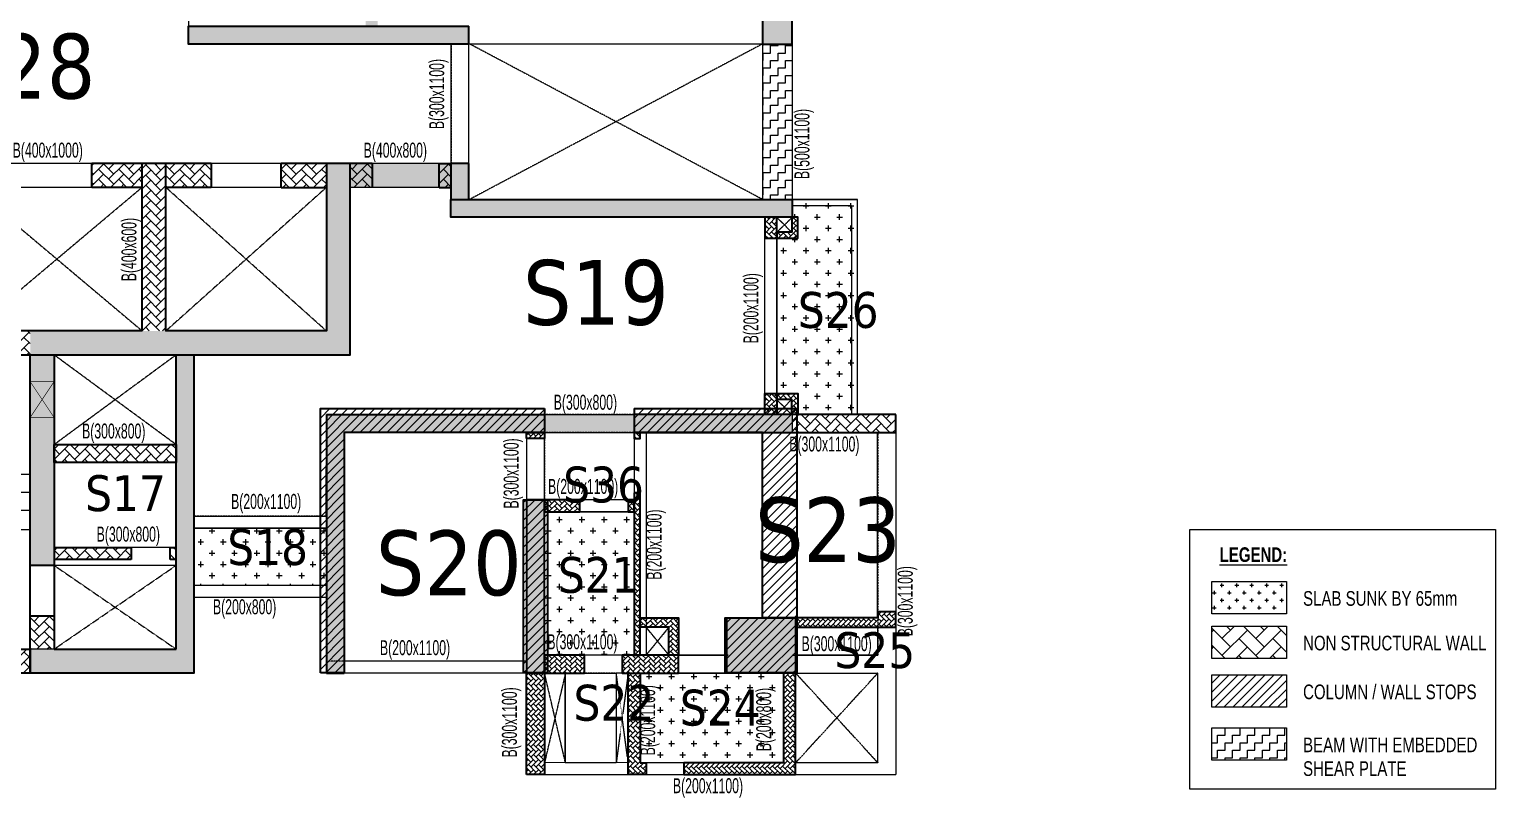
# Model space of a CAD drawing. Header units: millimetres. Extents: x 78 to 67056, y -44 to 25686.
# Drawn here: x 42524 to 67056, y 835 to 13692 of the extents above; entities that cross this region are included whole.
import ezdxf

# ---------------------------------------------------------------- set-up
doc = ezdxf.new("R2010")
doc.units = ezdxf.units.MM
doc.linetypes.add('HIDDEN', pattern=[0.375, 0.25, -0.125])
for name, color, linetype, lineweight in [('A-DETL-MISC', 35, 'Continuous', 15), ('A-HIDD-ABVE', 8, 'HIDDEN', 20), ('G-ANNO-TEXT', 231, 'Continuous', 9), ('S-BEAM', 7, 'Continuous', 18), ('S-BEAM-IDEN', 2, 'Continuous', 9), ('S-COL HATCH', 9, 'Continuous', 0), ('S-COLS', 5, 'Continuous', 35), ('S-WALL', 4, 'Continuous', 18)]:
    doc.layers.add(name, color=color, linetype=linetype, lineweight=lineweight)
for name, color, linetype in [('changes', 7, 'Continuous'), ('S-CUTOUT', 1, 'Continuous'), ('SUNK SLAB', 8, 'Continuous')]:
    doc.layers.add(name, color=color, linetype=linetype)
doc.styles.add('Dim.s & Anno.(Misc.)', font='ARIALN.TTF')
doc.styles.add('Swis721 LtCn BT', font='swisscl.ttf', dxfattribs={"width": 0.9, "height": 233.355162})
doc.styles.add('Swis721 LtCn BT_2', font='swisscl.ttf', dxfattribs={"height": 244.992296})
pattern_1 = [(45, (-31090211.604, 20641732.886), (0, 84.85281374), [180, -60]), (135, (-31090169.18, 20641775.31), (7e-15, 84.85281374), [180, -60])]
pattern_2 = [(45, (-31083161.56, 20641832.9), (0, 84.85281374), [180, -60]), (135, (-31083119.13, 20641875.324), (7e-15, 84.85281374), [180, -60])]
pattern_3 = [(315, (21103954.563, 31375723.854), (84.85281374, -2e-14), [180, -60]), (45, (21103996.99, 31375681.43), (84.85281374, -2e-14), [180, -60])]
pattern_4 = [(45, (-31102401.53, 20629047.31), (0, 84.85281374), [180, -60]), (135, (-31102359.1, 20629089.737), (7e-15, 84.85281374), [180, -60])]
pattern_5 = [(315, (21103954.563, 31375723.836), (84.85281374, -2e-14), [180, -60]), (45, (21103996.99, 31375681.41), (84.85281374, -2e-14), [180, -60])]
pattern_6 = [(315, (-31090211.604, 20694843.886), (84.85281374, -1e-14), [180, -60]), (45, (-31090169.18, 20694801.46), (84.85281374, -2e-14), [180, -60])]
pattern_7 = [(45, (-31802317.5, 20729084.55), (0, 169.7056275), [360, -120]), (135, (-31802232.65, 20729169.4), (1e-14, 169.7056275), [360, -120])]
pattern_8 = [(45, (-31618808, 20746156.34), (0, 169.7056275), [360, -120]), (135, (-31618723.15, 20746241.2), (1e-14, 169.7056275), [360, -120])]
pattern_9 = [(45, (-31682274.25, 21473233.52), (-75.1300955, 75.1300955), [])]
pattern_10 = [(0, (-31352091.21, 21118550.87), (187.5, 187.5), [93.75, -281.25]), (90, (-31352044.34, 21118504), (-187.5, 187.5), [93.75, -281.25])]
pattern_11 = [(0, (-31792424.81, 20732320.44), (125, 125), [125, -125]), (90, (-31792299.81, 20732320.44), (-125, 125), [125, -125])]

# ---------------------------------------------------------------- blocks, each defined once
blk = doc.blocks.new('A$Ca6b6972b')
at = {"layer": 'S-COL HATCH'}
h = blk.add_hatch(dxfattribs=at)
h.set_pattern_fill('AR-HBONE', color=256, scale=15)
h.set_pattern_definition(pattern_1)
edge = h.paths.add_edge_path()
edge.add_line((10779, 22426), (11129, 22426))
edge.add_line((11129, 22426), (11129, 22076))
edge.add_line((11129, 22076), (11029, 22076))
edge.add_line((11029, 22076), (11029, 22326))
edge.add_line((11029, 22326), (10779, 22326))
edge.add_line((10779, 22326), (10779, 22426))
h = blk.add_hatch(dxfattribs=at)
h.set_pattern_fill('AR-HBONE', color=256, scale=15)
h.set_pattern_definition(pattern_1)
edge = h.paths.add_edge_path()
edge.add_line((14179, 22426), (13829, 22426))
edge.add_line((13829, 22426), (13829, 22076))
edge.add_line((13829, 22076), (13929, 22076))
edge.add_line((13929, 22076), (13929, 22326))
edge.add_line((13929, 22326), (14179, 22326))
edge.add_line((14179, 22326), (14179, 22426))
h = blk.add_hatch(dxfattribs=at)
h.set_pattern_fill('AR-HBONE', color=256, scale=15)
h.set_pattern_definition(pattern_2)
edge = h.paths.add_edge_path()
edge.add_line((17829, 22526), (18179, 22526))
edge.add_line((18179, 22526), (18179, 22176))
edge.add_line((18179, 22176), (18079, 22176))
edge.add_line((18079, 22176), (18079, 22426))
edge.add_line((18079, 22426), (17829, 22426))
edge.add_line((17829, 22426), (17829, 22526))
h = blk.add_hatch(dxfattribs=at)
h.set_pattern_fill('AR-HBONE', color=256, scale=15)
h.set_pattern_definition(pattern_2)
edge = h.paths.add_edge_path()
edge.add_line((21229, 22526), (20879, 22526))
edge.add_line((20879, 22526), (20879, 22176))
edge.add_line((20879, 22176), (20979, 22176))
edge.add_line((20979, 22176), (20979, 22426))
edge.add_line((20979, 22426), (21229, 22426))
edge.add_line((21229, 22426), (21229, 22526))
h = blk.add_hatch(dxfattribs=at)
h.set_pattern_fill('AR-HBONE', color=256, scale=15)
h.set_pattern_definition([(45, (-31339290.95, 20824202.644), (0, 84.85281374), [180, -60]), (135, (-31339248.523, 20824245.07), (7e-15, 84.85281374), [180, -60])])
h.paths.add_polyline_path([(17829, 22176), (17829, 21976), (18179, 21976), (18179, 22176)])
h = blk.add_hatch(dxfattribs=at)
h.set_pattern_fill('AR-HBONE', color=256, scale=15)
h.set_pattern_definition([(45, (-31336241, 20824202.644), (0, 84.85281374), [180, -60]), (135, (-31336198.57, 20824245.07), (7e-15, 84.85281374), [180, -60])])
h.paths.add_polyline_path([(20879, 22176), (20879, 21976), (21229, 21976), (21229, 22176)])
h = blk.add_hatch(dxfattribs=at)
h.set_pattern_fill('AR-HBONE', color=256, scale=15)
h.set_pattern_definition([(45, (-31346340.994, 20824102.645), (0, 84.85281374), [180, -60]), (135, (-31346298.57, 20824145.07), (7e-15, 84.85281374), [180, -60])])
h.paths.add_polyline_path([(10779, 22076), (10779, 21876), (11129, 21876), (11129, 22076)])
h = blk.add_hatch(dxfattribs=at)
h.set_pattern_fill('AR-HBONE', color=256, scale=15)
h.set_pattern_definition([(45, (-31343291.04, 20824102.645), (0, 84.85281374), [180, -60]), (135, (-31343248.616, 20824145.07), (7e-15, 84.85281374), [180, -60])])
h.paths.add_polyline_path([(13829, 22076), (13829, 21876), (14179, 21876), (14179, 22076)])
h = blk.add_hatch(dxfattribs=at)
h.set_pattern_fill('AR-HBONE', color=256, scale=15)
h.set_pattern_definition(pattern_4)
edge = h.paths.add_edge_path()
edge.add_line((1989, 8976), (1639, 8976))
edge.add_line((1639, 8976), (1639, 9326))
edge.add_line((1639, 9326), (1739, 9326))
edge.add_line((1739, 9326), (1739, 9076))
edge.add_line((1739, 9076), (1989, 9076))
edge.add_line((1989, 9076), (1989, 8976))
h = blk.add_hatch(dxfattribs=at)
h.set_pattern_fill('AR-HBONE', color=256, scale=15, angle=-90)
h.set_pattern_definition(pattern_3)
h.paths.add_polyline_path([(1989, 8976), (2189, 8976), (2189, 9326), (1989, 9326)])
h = blk.add_hatch(dxfattribs=at)
h.set_pattern_fill('AR-HBONE', color=256, scale=15, angle=-90)
h.set_pattern_definition(pattern_5)
h.paths.add_polyline_path([(1989, 8976), (2189, 8976), (2189, 9326), (1989, 9326)])
h = blk.add_hatch(dxfattribs=at)
h.set_pattern_fill('AR-HBONE', color=256, scale=15)
h.set_pattern_definition(pattern_4)
edge = h.paths.add_edge_path()
edge.add_line((1989, 6376), (1639, 6376))
edge.add_line((1639, 6376), (1639, 6026))
edge.add_line((1639, 6026), (1739, 6026))
edge.add_line((1739, 6026), (1739, 6276))
edge.add_line((1739, 6276), (1989, 6276))
edge.add_line((1989, 6276), (1989, 6376))
h = blk.add_hatch(dxfattribs=at)
h.set_pattern_fill('AR-HBONE', color=256, scale=15, angle=-90)
h.set_pattern_definition(pattern_3)
h.paths.add_polyline_path([(1989, 6376), (2189, 6376), (2189, 6026), (1989, 6026)])
h = blk.add_hatch(dxfattribs=at)
h.set_pattern_fill('AR-HBONE', color=256, scale=15, angle=-90)
h.set_pattern_definition(pattern_5)
h.paths.add_polyline_path([(1989, 6026), (2189, 6026), (2189, 6376), (1989, 6376)])
h = blk.add_hatch(dxfattribs=at)
h.set_pattern_fill('AR-HBONE', color=256, scale=15, angle=-90)
h.set_pattern_definition([(315, (21106240.17, 31372203.845), (84.85281374, -2e-14), [180, -60]), (45, (21106282.595, 31372161.42), (84.85281374, -2e-14), [180, -60])])
h.paths.add_polyline_path([(4275, 5726), (4275, 5626), (4375, 5626), (4375, 5726)])
h = blk.add_hatch(dxfattribs=at)
h.set_pattern_fill('AR-HBONE', color=256, scale=15, angle=-90)
h.set_pattern_definition([(315, (21107940.21, 31376673.825), (84.85281374, -2e-14), [180, -60]), (45, (21107982.637, 31376631.4), (84.85281374, -2e-14), [180, -60])])
h.paths.add_polyline_path([(6175, 5726), (5875, 5726), (5875, 5626), (6175, 5626)])
h = blk.add_hatch(dxfattribs=at)
h.set_pattern_fill('AR-HBONE', color=256, scale=15, angle=-90)
h.set_pattern_definition([(315, (21106240.17, 31371193.857), (84.85281374, -2e-14), [180, -60]), (45, (21106282.595, 31371151.43), (84.85281374, -2e-14), [180, -60])])
h.paths.add_polyline_path([(4275, 4716), (4275, 2000), (4375, 2000), (4375, 4716)])
h = blk.add_hatch(dxfattribs=at)
h.set_pattern_fill('AR-HBONE', color=256, scale=15)
h.set_pattern_definition([(45, (-31362017.66, 21106363.37), (0, 84.85281374), [180, -60]), (135, (-31361975.23, 21106405.8), (7e-15, 84.85281374), [180, -60])])
h.paths.add_polyline_path([(4375, 4398), (4475, 4398), (4475, 4598), (4375, 4598)])
h = blk.add_hatch(dxfattribs=at)
h.set_pattern_fill('AR-HBONE', color=256, scale=15)
h.set_pattern_definition([(45, (-31361107.653, 21106363.37), (0, 84.85281374), [180, -60]), (135, (-31361065.227, 21106405.8), (7e-15, 84.85281374), [180, -60])])
h.paths.add_polyline_path([(5875, 4398), (5875, 4598), (5285, 4598), (5285, 4398)])
h = blk.add_hatch(dxfattribs=at)
h.set_pattern_fill('AR-HBONE', color=256, scale=15, angle=-90)
h.set_pattern_definition(pattern_6)
h.paths.add_polyline_path([(0, 2726), (200, 2726), (300, 2726), (300, 2626), (1675, 2626), (1675, 2466), (0, 2466)])
h = blk.add_hatch(dxfattribs=at)
h.set_pattern_fill('AR-HBONE', color=256, scale=15)
h.set_pattern_definition([(45, (-31100345.92, 20625022.12), (0, 84.85281374), [180, -60]), (135, (-31100303.495, 20625064.55), (7e-15, 84.85281374), [180, -60])])
h.paths.add_polyline_path([(4275, 2625), (3635, 2625), (3635, 2000), (3795, 2000), (3795, 2466), (4275, 2466)])
h = blk.add_hatch(dxfattribs=at)
h.set_pattern_fill('AR-HBONE', color=256, scale=15)
h.set_pattern_definition([(45, (-31362507.66, 21103765.56), (0, 84.85281374), [180, -60]), (135, (-31362465.23, 21103807.99), (7e-15, 84.85281374), [180, -60])])
h.paths.add_polyline_path([(4575, 1700), (4575, 2000), (3635, 2000), (3635, 1700)])
h = blk.add_hatch(dxfattribs=at)
h.set_pattern_fill('AR-HBONE', color=256, scale=15)
h.set_pattern_definition([(45, (-31361107.653, 21103765.56), (0, 84.85281374), [180, -60]), (135, (-31361065.227, 21103807.99), (7e-15, 84.85281374), [180, -60])])
h.paths.add_polyline_path([(5875, 1700), (5875, 2000), (5205, 2000), (5205, 1700)])
h = blk.add_hatch(dxfattribs=at)
h.set_pattern_fill('AR-HBONE', color=256, scale=15, angle=-90)
h.set_pattern_definition(pattern_6)
edge = h.paths.add_edge_path()
edge.add_line((1875, 1700), (1875, 200))
edge.add_line((1875, 200), (3545, 200))
edge.add_line((3545, 200), (3545, 0))
edge.add_line((3545, 0), (1675, 0))
edge.add_line((1675, 0), (1675, 1700))
edge.add_line((1675, 1700), (1875, 1700))
h = blk.add_hatch(dxfattribs=at)
h.set_pattern_fill('AR-HBONE', color=256, scale=15, angle=-90)
h.set_pattern_definition(pattern_6)
h.paths.add_polyline_path([(4275, 200), (4175, 200), (4175, 0), (4475, 0), (4475, 1700), (4275, 1700)])
h = blk.add_hatch(dxfattribs=at)
h.set_pattern_fill('AR-HBONE', color=256, scale=15, angle=-90)
h.set_pattern_definition([(315, (21107940.21, 31371048.637), (84.85281374, -2e-14), [180, -60]), (45, (21107982.637, 31371006.21), (84.85281374, -2e-14), [180, -60])])
h.paths.add_polyline_path([(5875, 0), (6175, 0), (6175, 1700), (5875, 1700)])
at = {"layer": 'S-COLS'}
for points in [[(10779, 22426), (11129, 22426), (11129, 22076), (11029, 22076), (11029, 22326), (10779, 22326), (10779, 22426)], [(14179, 22426), (13829, 22426), (13829, 22076), (13929, 22076), (13929, 22326), (14179, 22326), (14179, 22426)], [(17829, 22526), (18179, 22526), (18179, 22176), (18079, 22176), (18079, 22426), (17829, 22426), (17829, 22526)], [(21229, 22526), (20879, 22526), (20879, 22176), (20979, 22176), (20979, 22426), (21229, 22426), (21229, 22526)], [(1875, 1700), (1875, 200), (3545, 200), (3545, 0), (1675, 0), (1675, 1700), (1875, 1700)]]:
    blk.add_lwpolyline(points, dxfattribs=at)
for points in [[(17829, 22176), (18179, 22176), (18179, 21976), (17829, 21976)], [(20879, 22176), (21229, 22176), (21229, 21976), (20879, 21976)]]:
    blk.add_lwpolyline(points, close=True, dxfattribs=at)
at = {"layer": 'S-COLS', "elevation": 0}
for points in [[(10779, 22076), (11129, 22076), (11129, 21876), (10779, 21876)], [(13829, 22076), (14179, 22076), (14179, 21876), (13829, 21876)], [(2189, 9326), (2189, 8976), (1989, 8976), (1989, 9326)], [(2189, 6026), (2189, 6376), (1989, 6376), (1989, 6026)], [(4375, 5726), (4375, 5626), (4275, 5626), (4275, 5726)], [(6175, 5626), (6175, 5726), (5875, 5726), (5875, 5626)], [(4375, 4716), (4375, 2000), (4275, 2000), (4275, 4716)], [(4375, 4598), (4475, 4598), (4475, 4398), (4375, 4398)], [(5285, 4598), (5875, 4598), (5875, 4398), (5285, 4398)], [(0, 2726), (200, 2726), (300, 2726), (300, 2626), (1675, 2626), (1675, 2466), (0, 2466)], [(3635, 2000), (4575, 2000), (4575, 1700), (3635, 1700)], [(5205, 2000), (5875, 2000), (5875, 1700), (5205, 1700)], [(4275, 200), (4175, 200), (4175, 0), (4475, 0), (4475, 1700), (4275, 1700)], [(6175, 0), (6175, 1700), (5875, 1700), (5875, 0)]]:
    blk.add_lwpolyline(points, close=True, dxfattribs=at)
for points in [[(1989, 8976), (1639, 8976), (1639, 9326), (1739, 9326), (1739, 9076), (1989, 9076), (1989, 8976)], [(1989, 6376), (1639, 6376), (1639, 6026), (1739, 6026), (1739, 6276), (1989, 6276), (1989, 6376)], [(4275, 2625), (3635, 2625), (3635, 2000), (3795, 2000), (3795, 2466), (4275, 2466), (4275, 2625)]]:
    blk.add_lwpolyline(points, dxfattribs=at)
blk = doc.blocks.new('A$C9134d95b')
at = {"layer": 'changes', "xscale": -1}
blk.add_blockref('A$Ca6b6972b', (54329, -13576, 0), dxfattribs=at)
blk = doc.blocks.new('A$Cbe320e20')
at = {"layer": 'S-COL HATCH', "transparency": 33554687}
h = blk.add_hatch(color=256, dxfattribs=at)
h.dxf.hatch_style = 1
h.paths.add_polyline_path([(45304, 7251), (44804, 7251), (44804, 4800), (45304, 4800)])
h = blk.add_hatch(color=256, dxfattribs=at)
h.dxf.hatch_style = 1
h.paths.add_polyline_path([(35204, 5100), (35404, 5100), (39594, 5100), (39594, 4800), (35204, 4800)])
h.paths.add_polyline_path([(39594, 5100), (39894, 5100), (39894, 4800), (39594, 4800)])
h = blk.add_hatch(color=256, dxfattribs=at)
h.dxf.hatch_style = 1
h.paths.add_polyline_path([(32554, -400), (32554, 0), (37509, 0), (37509, 2800), (37909, 2800), (37909, -400)])
at = {"layer": 'S-COL HATCH'}
h = blk.add_hatch(dxfattribs=at)
h.set_pattern_fill('AR-HBONE', color=256, scale=30)
h.set_pattern_definition(pattern_8)
h.paths.add_polyline_path([(33584, 2800), (34424, 2800), (34424, 2400), (33584, 2400)])
h = blk.add_hatch(dxfattribs=at)
h.set_pattern_fill('AR-HBONE', color=256, scale=30)
h.set_pattern_definition(pattern_7)
h.paths.add_polyline_path([(34824, 0), (34424, 0), (34424, 2800), (34824, 2800)])
h = blk.add_hatch(dxfattribs=at)
h.set_pattern_fill('AR-HBONE', color=256, scale=30)
h.set_pattern_definition(pattern_8)
h.paths.add_polyline_path([(34824, 2800), (35581, 2800), (35581, 2400), (34824, 2400)])
h = blk.add_hatch(dxfattribs=at)
h.set_pattern_fill('AR-HBONE', color=256, scale=30)
h.set_pattern_definition(pattern_8)
h.paths.add_polyline_path([(36751, 2400), (36751, 2800), (37509, 2800), (37509, 2400)])
h = blk.add_hatch(dxfattribs=at)
h.set_pattern_fill('AR-HBONE', color=256, scale=30)
h.set_pattern_definition(pattern_8)
h.paths.add_polyline_path([(37909, 2400), (37909, 2800), (38274, 2800), (38274, 2400), (38185, 2400)])
h = blk.add_hatch(dxfattribs=at)
h.set_pattern_fill('AR-HBONE', color=256, scale=30)
h.set_pattern_definition(pattern_8)
h.paths.add_polyline_path([(39394, 2400), (39394, 2800), (39594, 2800), (39594, 2400)])
at = {"layer": 'S-COL HATCH', "transparency": 33554687}
h = blk.add_hatch(color=256, dxfattribs=at)
h.dxf.hatch_style = 1
h.paths.add_polyline_path([(39894, 2800), (39594, 2800), (39594, 2200), (39894, 2200)])
h = blk.add_hatch(color=256, dxfattribs=at)
h.dxf.hatch_style = 1
h.paths.add_polyline_path([(39594, 2200), (39594, 1900), (45304, 1900), (45304, 2200)])
at = {"layer": 'S-COL HATCH'}
h = blk.add_hatch(dxfattribs=at)
h.set_pattern_fill('AR-HBONE', color=256, scale=30)
h.set_pattern_definition(pattern_7)
h.paths.add_polyline_path([(31574, 0), (32554, 0), (32554, -400), (31574, -400)])
at = {"layer": 'S-COL HATCH', "transparency": 33554687}
h = blk.add_hatch(color=256, dxfattribs=at)
h.dxf.hatch_style = 1
h.paths.add_polyline_path([(32554, -400), (32954, -400), (32954, -400), (32954, -1900), (32954, -1900), (32954, -2200), (32954, -3925), (32554, -3925)])
h = blk.add_hatch(color=256, dxfattribs=at)
h.dxf.hatch_style = 1
h.paths.add_polyline_path([(34994, -400), (35294, -400), (35294, -5725), (34994, -5725), (32554, -5725), (32554, -5325), (34994, -5325), (34994, -3625), (34994, -3625), (34994, -3625)])
h = blk.add_hatch(dxfattribs=at)
h.set_pattern_fill('ANSI31', color=256, scale=850)
h.set_pattern_definition(pattern_9)
h.paths.add_polyline_path([(37409, -1299), (41159, -1299), (41159, -1699), (37809, -1699), (37809, -5724), (37409, -5724)])
h = blk.add_hatch(color=256, dxfattribs=at)
h.dxf.hatch_style = 1
h.paths.add_polyline_path([(37509, -1400), (41159, -1400), (41159, -1700), (37809, -1700), (37809, -5725), (37509, -5725)])
h = blk.add_hatch(dxfattribs=at)
h.set_pattern_fill('ANSI31', color=256, scale=850)
h.set_pattern_definition(pattern_9)
h.paths.add_polyline_path([(42659, -1299), (44804, -1299), (44804, -1303), (45379, -1303), (45379, -4800), (44804, -4800), (44804, -1699), (42659, -1699)])
h = blk.add_hatch(color=256, dxfattribs=at)
h.dxf.hatch_style = 1
h.paths.add_polyline_path([(42659, -1400), (45304, -1400), (45304, -1700), (42659, -1700)])
at = {"layer": 'S-COL HATCH'}
h = blk.add_hatch(dxfattribs=at)
h.set_pattern_fill('AR-HBONE', color=256, scale=30)
h.set_pattern_definition(pattern_7)
h.paths.add_polyline_path([(47034, -1700), (47034, -1400), (45304, -1400), (45304, -1700)])
h = blk.add_hatch(dxfattribs=at)
h.set_pattern_fill('AR-HBONE', color=256, scale=30)
h.set_pattern_definition(pattern_7)
h.paths.add_polyline_path([(32954, -1900), (32954, -2200), (34994, -2200), (34994, -1900)])
at = {"layer": 'S-COL HATCH', "transparency": 33554687}
h = blk.add_hatch(dxfattribs=at)
h.set_pattern_fill('ANSI31', color=256, scale=850)
h.set_pattern_definition(pattern_9)
h.paths.add_polyline_path([(40809, -2827), (41205, -2827), (41205, -5724), (40809, -5724)])
h = blk.add_hatch(color=256, dxfattribs=at)
h.dxf.hatch_style = 1
h.paths.add_polyline_path([(40859, -2827), (41159, -2827), (41159, -5725), (40859, -5725)])
at = {"layer": 'S-COL HATCH'}
h = blk.add_hatch(dxfattribs=at)
h.set_pattern_fill('AR-HBONE', color=256, scale=30)
h.set_pattern_definition(pattern_7)
h.paths.add_polyline_path([(34244, -3625), (34244, -3825), (32954, -3825), (32954, -3625)])
h = blk.add_hatch(dxfattribs=at)
h.set_pattern_fill('AR-HBONE', color=256, scale=30)
h.set_pattern_definition(pattern_7)
h.paths.add_polyline_path([(34894, -3625), (34994, -3625), (34994, -3825), (34894, -3825)])
h = blk.add_hatch(dxfattribs=at)
h.set_pattern_fill('AR-HBONE', color=256, scale=30)
h.set_pattern_definition(pattern_7)
h.paths.add_polyline_path([(32554, -4775), (32954, -4775), (32954, -5325), (32554, -5325)])
at = {"layer": 'S-COL HATCH', "transparency": 33554687}
h = blk.add_hatch(dxfattribs=at)
h.set_pattern_fill('ANSI31', color=256, scale=850)
h.set_pattern_definition(pattern_9)
h.paths.add_polyline_path([(45379, -4800), (45379, -5724), (44179, -5724), (44179, -4800)])
h = blk.add_hatch(color=256, dxfattribs=at)
h.dxf.hatch_style = 1
h.paths.add_polyline_path([(44209, -5725), (45359, -5725), (45359, -4800), (44209, -4800)])
at = {"layer": 'S-COL HATCH'}
h = blk.add_hatch(dxfattribs=at)
h.set_pattern_fill('AR-HBONE', color=256, scale=30)
h.set_pattern_definition(pattern_7)
h.paths.add_polyline_path([(32554, -5325), (24954, -5325), (24954, -5725), (32554, -5725)])
at = {"layer": 'S-COL HATCH', "transparency": 33554687}
blk.add_line((45304, -1400), (45304, -1700), dxfattribs=at)
at = {"layer": 'S-COLS'}
for p, q in [((39894, 4800), (39894, 5100)), ((33584, 2400), (33584, 2800)), ((34424, 2800), (33584, 2800)), ((35581, 2800), (34824, 2800)), ((35581, 2800), (35581, 2400)), ((36751, 2400), (36751, 2800)), ((37509, 2800), (36751, 2800)), ((38274, 2800), (37909, 2800)), ((38274, 2800), (38274, 2400)), ((39394, 2400), (39394, 2800)), ((39394, 2800), (39594, 2800)), ((34424, 2400), (33584, 2400)), ((35581, 2400), (34824, 2400)), ((36751, 2400), (37509, 2400)), ((39394, 2400), (39594, 2400)), ((37509, -1400), (37509, -5725)), ((37509, -1400), (41159, -1400)), ((41159, -1299), (41159, -1699)), ((41159, -1400), (41159, -1700)), ((42659, -1299), (42659, -1699)), ((41159, -1700), (37809, -1700)), ((37809, -1700), (37809, -5725)), ((41159, -1700), (37809, -1700)), ((32954, -3925), (32554, -3925)), ((32954, -4775), (32554, -4775)), ((37809, -5724), (37409, -5724)), ((37809, -5724), (37409, -5724)), ((37509, -5725), (37809, -5725)), ((41209, -5724), (40809, -5724)), ((41209, -5724), (40809, -5724))]:
    blk.add_line(p, q, dxfattribs=at)
for points in [[(45304, 7251), (44804, 7251), (44804, 4800), (45304, 4800)], [(45304, 1900), (39594, 1900), (39594, 2200), (45304, 2200)], [(32954, -1900), (34994, -1900), (34994, -2200), (32954, -2200)], [(45359, -5725), (44209, -5725), (44209, -4800), (45359, -4800)]]:
    blk.add_lwpolyline(points, close=True, dxfattribs=at)
at = {"layer": 'S-COLS', "elevation": 0}
blk.add_lwpolyline([(39894, 4800), (35204, 4800), (35204, 5100), (39894, 5100)], dxfattribs=at)
at = {"layer": 'S-COLS'}
for points in [[(26754, -400), (37909, -400), (37909, 2800), (37509, 2800), (37509, 0), (34824, 0), (34824, 2800)], [(34424, 2800), (34424, 0), (31574, 0), (31574, 2800)], [(34824, 2800), (34424, 2800)], [(32954, -5725), (32554, -5725), (32554, -400)], [(32954, -400), (32954, -5325)], [(35294, -400), (35294, -5725), (34994, -5725)], [(34994, -5325), (34994, -400)], [(37409, -5724), (37409, -1299), (41159, -1299)], [(42659, -1299), (45354, -1299)], [(45379, -1299), (45379, -4800), (44804, -4800), (44804, -1699), (42659, -1699)], [(40813, -1699), (37809, -1699), (37809, -5724)], [(40809, -5724), (40809, -2827), (41209, -2827), (41209, -5724)], [(32954, -3625), (34244, -3625)], [(34244, -3625), (34244, -3825)], [(34894, -3825), (34894, -3625)], [(34894, -3625), (34994, -3625)], [(34244, -3825), (32954, -3825)], [(34994, -3825), (34894, -3825)], [(24954, -5325), (32554, -5325), (32554, -5725), (22254, -5725)], [(32954, -5325), (34994, -5325)], [(34994, -5725), (32954, -5725)]]:
    blk.add_lwpolyline(points, dxfattribs=at)
at = {"layer": 'S-COLS', "color": 5}
blk.add_lwpolyline([(39894, 2800), (39594, 2800), (39594, 2200), (39894, 2200)], close=True, dxfattribs=at)
at = {"layer": 'S-COLS', "elevation": 0}
for points in [[(47034, -1400), (42659, -1400), (42659, -1700), (47034, -1700)], [(41159, -2827), (40859, -2827), (40859, -5725), (41159, -5725)], [(45379, -5724), (44179, -5724), (44179, -4800), (45379, -4800)]]:
    blk.add_lwpolyline(points, close=True, dxfattribs=at)
at = {"layer": 'S-CUTOUT', "const_width": 10, "elevation": 0}
blk.add_lwpolyline([(32954, -849), (32954, -1449), (32554, -1449), (32554, -849)], close=True, dxfattribs=at)
for points in [[(32954, -849), (32554, -1449)], [(32954, -1449), (32554, -849)]]:
    blk.add_lwpolyline(points, dxfattribs=at)
at = {"layer": 'S-WALL', "color": 7}
for p, q in [((46394, 2200), (45304, 2200)), ((45304, 2100), (46294, 2100)), ((46294, 2100), (46294, -1400)), ((46394, -1400), (46394, 2200))]:
    blk.add_line(p, q, dxfattribs=at)
blk = doc.blocks.new('A$C3b502a7a')
at = {"layer": 'SUNK SLAB'}
h = blk.add_hatch(dxfattribs=at)
h.set_pattern_fill('ZIGZAG', color=8, scale=1000, style=0)
h.set_pattern_definition(pattern_11)
h.paths.add_polyline_path([(48257, 14319), (48057, 14319), (48057, 12919), (48257, 12919)])
h.paths.add_polyline_path([(49487, 10619), (47801, 10619), (47801, 10219), (49487, 10219)])
h.paths.add_polyline_path([(9237, 14319), (9197, 14319), (9197, 13969), (9037, 13969), (9037, 12919), (9237, 12919)])
h.paths.add_polyline_path([(9493, 10619), (7807, 10619), (7807, 10619), (7807, 10219), (9493, 10219)])
h = blk.add_hatch(dxfattribs=at)
h.set_pattern_fill('ZIGZAG', color=8, scale=1000, style=0)
h.set_pattern_definition([(0, (-31739824.82, 20727669.85), (125, 125), [125, -125]), (90, (-31739699.82, 20727669.85), (-125, 125), [125, -125])])
h.paths.add_polyline_path([(55197, 12619), (54697, 12619), (54697, 10019), (55197, 10019)])
h = blk.add_hatch(dxfattribs=at)
h.set_pattern_fill('CROSS', color=8, scale=750, style=0)
h.set_pattern_definition(pattern_10)
h.paths.add_polyline_path([(55197, 10019), (56287, 10019), (56287, 6419), (55287, 6419), (55287, 6769), (54937, 6769), (54937, 9369), (55287, 9369)])
h = blk.add_hatch(dxfattribs=at)
h.set_pattern_fill('ZIGZAG', color=8, scale=1000, style=0)
h.set_pattern_definition(pattern_11)
h.paths.add_polyline_path([(52551, 6419), (51051, 6419), (51051, 6419), (51051, 6119), (52551, 6119)])
h.paths.add_polyline_path([(6243, 6419), (4743, 6419), (4743, 6119), (6243, 6119)])
h = blk.add_hatch(dxfattribs=at)
h.set_pattern_fill('CROSS', color=8, scale=750, style=0)
h.set_pattern_definition(pattern_10)
h.paths.add_polyline_path([(51051, 4792), (52551, 4792), (52551, 2392), (51051, 2392)])
h.paths.add_polyline_path([(52431, 2349), (51033, 2349), (51033, 2877), (52431, 2877)], flags=9)
h = blk.add_hatch(dxfattribs=at)
h.set_pattern_fill('CROSS', color=8, scale=750, style=0)
h.set_pattern_definition(pattern_10)
h.paths.add_polyline_path([(45187, 3559), (45187, 4519), (47401, 4519), (47401, 3559)])
h = blk.add_hatch(dxfattribs=at)
h.set_pattern_fill('CROSS', color=8, scale=750, style=0)
h.set_pattern_definition(pattern_10)
h.paths.add_polyline_path([(54997, 591), (54997, 2092), (52651, 2094), (52651, 593)])
h.paths.add_polyline_path([(54985, 723), (54985, 1996), (54458, 1996), (54458, 723)], flags=24)
h.paths.add_polyline_path([(53044, 716), (53044, 1989), (52517, 1989), (52517, 716)], flags=9)
at = {"layer": 'A-DETL-MISC', "elevation": 0}
for points in [[(40447, 5419), (42447, 5419)], [(40447, 5119), (42447, 5119)], [(40447, 4819), (42447, 4819)], [(40447, 4494), (42447, 4494)]]:
    blk.add_lwpolyline(points, dxfattribs=at)
at = {"layer": 'A-HIDD-ABVE', "linetype": 'HIDDEN'}
for p, q in [((54697, 12619), (49799, 10019)), ((54697, 10019), (49799, 12619, 0)), ((44317, 10219), (41467, 7819)), ((44317, 7819), (41467, 10219)), ((47401, 10219), (44717, 7819)), ((47401, 7819), (44717, 10219)), ((54937, 9719), (55187, 9469)), ((54937, 9469), (55197, 9719)), ((42847, 7419), (44887, 5919, 0)), ((42847, 5919), (44887, 7419, 0)), ((55187, 6669), (54937, 6419)), ((54937, 6669), (55187, 6419)), ((42847, 3894), (44887, 2494, 0)), ((42847, 2494, 0), (44887, 3894)), ((53131, 2859), (52751, 2394)), ((53131, 2394), (52751, 2859)), ((51401, 2094), (51051, 594)), ((51401, 594), (51051, 2094)), ((52451, 2094), (52251, 594)), ((52451, 594), (52251, 2094)), ((55251, 2094), (56628, 591)), ((56626, 2092), (55251, 591))]:
    blk.add_line(p, q, dxfattribs=at)
at = {"layer": 'S-BEAM', "linetype": 'HIDDEN'}
for p, q in [((49487, 12619), (49487, 10619)), ((44317, 10619), (41467, 10619)), ((46727, 10619), (44717, 10619)), ((49487, 10619), (46727, 10619)), ((49487, 10219), (47801, 10219)), ((54737, 6419), (54737, 9719)), ((52551, 6419), (51051, 6419)), ((50751, 6119), (50751, 4992)), ((51051, 6119), (51051, 4992)), ((52551, 6119), (51051, 6119)), ((52551, 6119), (52551, 4992)), ((52751, 6119), (52751, 2859)), ((56626, 6119), (56626, 2392)), ((52551, 4992), (51051, 4992)), ((47401, 4719), (45187, 4719)), ((44787, 4194), (44137, 4194)), ((50751, 2294), (47436, 2294)), ((52251, 2094), (51401, 2094))]:
    blk.add_line(p, q, dxfattribs=at)
at = {"layer": 'S-BEAM'}
for p, q in [((49787, 10619), (49787, 12619, 0)), ((54697, 12619, 0), (49799, 12619, 0)), ((54697, 12619), (54697, 10019)), ((55197, 12619), (55197, 10019)), ((44317, 10219), (41467, 10219)), ((47401, 10219), (44717, 10219)), ((54937, 10019), (56287, 10019)), ((56287, 6419), (56287, 10019)), ((54937, 6419), (54937, 9719)), ((56926, 6119), (56926, 394)), ((52551, 4792), (51051, 4792)), ((52551, 4792), (52551, 2392)), ((47401, 4519), (45187, 4519)), ((44887, 3894), (42847, 3894)), ((47401, 3559), (45187, 3559)), ((47401, 3359), (45187, 3359)), ((53131, 2859), (52751, 2859)), ((52751, 2859), (52751, 2392)), ((53131, 2859), (53131, 2392)), ((54126, 2392), (51051, 2392)), ((55197, 2392), (56626, 2392)), ((50751, 2094), (47436, 2094)), ((50751, 2094), (50751, 394)), ((51471, 2094), (51051, 2094)), ((51051, 2094), (51051, 594)), ((51401, 594), (51401, 2094)), ((52451, 2094), (52251, 2094)), ((52251, 2094), (52251, 593)), ((52451, 2094), (52451, 594)), ((55051, 2092), (52651, 2094)), ((52651, 2094), (52651, 594)), ((55046, 2092), (56626, 2092)), ((55051, 2094), (55051, 591)), ((55251, 2094), (55251, 591)), ((56626, 591), (56626, 2092)), ((52451, 593), (51051, 594)), ((55051, 591), (52651, 593)), ((56628, 591), (55251, 591)), ((50751, 394), (56926, 394))]:
    blk.add_line(p, q, dxfattribs=at)
at = {"layer": 'S-COL HATCH', "elevation": 0}
blk.add_lwpolyline([(42847, 2494), (42447, 2494), (42447, 3044), (42847, 3044)], close=True, dxfattribs=at)
at = {"layer": 'S-BEAM-IDEN', "style": 'Swis721 LtCn BT', "width": 0.8}
for s, rotation, p in [('B(300x1100)', 90, (49372, 11195)), ('B(500x1100)', 90, (55483, 10359)), ('B(400x600)', 90, (44223, 8650, 0)), ('B(200x1100)', 90, (54629, 7610)), ('B(300x800)', 360, (43314, 6018)), ('B(300x1100)', 90, (50618, 4846)), ('B(200x1100)', 90, (53009, 3656)), ('B(300x1100)', 90, (57211, 2708)), ('B(300x1100)', 90, (50589, 680)), ('B(200x1100)', 90, (52902, 716)), ('B(200x800)', 90, (54843, 785))]:
    blk.add_text(s, height=250, rotation=rotation, dxfattribs=at).set_placement(p)
for s, p in [('B(400x1000)', (42153, 10718)), ('B(400x800)', (48025, 10718)), ('B(300x800)', (51205, 6500)), ('B(300x1100)', (55146, 5801)), ('B(200x1100)', (51110, 5091)), ('B(200x1100)', (45807, 4840)), ('B(300x800)', (43558, 4293)), ('B(200x800)', (45504, 3077)), ('B(300x1100)', (51098, 2491)), ('B(300x1100)', (55352, 2460)), ('B(200x1100)', (48298, 2393)), ('B(200x1100)', (53199, 83))]:
    blk.add_text(s, height=250, dxfattribs=at).set_placement(p)

msp = doc.modelspace()

# ---------------------------------------------------------------- hatches: boundary and pattern name
at = {"layer": 'SUNK SLAB'}
h = msp.add_hatch(dxfattribs=at)
h.set_pattern_fill('CROSS', color=8, scale=500, style=0)
h.set_pattern_definition([(0, (-25930.4, 18263.09), (125, 125), [62.5, -187.5]), (90, (-25899.15, 18231.84), (-125, 125), [62.5, -187.5])])
h.paths.add_polyline_path([(63556, 4452), (63556, 3911), (62306, 3911), (62306, 4452)], flags=0)
h = msp.add_hatch(dxfattribs=at)
h.set_pattern_fill('AR-HBONE', color=8, scale=50, style=0)
h.set_pattern_definition([(45, (-31296294.56, 20967233.95), (0, 282.8427125), [600, -200]), (135, (-31296153.14, 20967375.37), (2e-14, 282.8427125), [600, -200])])
h.paths.add_polyline_path([(63556, 3705), (63556, 3164), (62306, 3164), (62306, 3705)], flags=0)
h = msp.add_hatch(dxfattribs=at)
h.set_pattern_fill('ANSI31', color=8, scale=850, style=0)
h.set_pattern_definition([(45, (-31296294.56, 20967902.45), (-75.1300955, 75.1300955), [])])
h.paths.add_polyline_path([(63556, 2889), (63556, 2348), (62306, 2348), (62306, 2889)], flags=0)
h = msp.add_hatch(dxfattribs=at)
h.set_pattern_fill('ZIGZAG', color=8, scale=1000, style=0)
h.set_pattern_definition([(0, (-31735596.06, 20744628.95), (125, 125), [125, -125]), (90, (-31735471.06, 20744628.95), (-125, 125), [125, -125])])
h.paths.add_polyline_path([(63556, 2002), (63556, 1460), (62306, 1460), (62306, 2002)], flags=0)

# ---------------------------------------------------------------- linework, layer by layer
at = {"layer": 'changes', "color": 1, "elevation": 0}
for points in [[(49577, 13446), (49577, 11446), (32139, 11446), (32139, 13446), (37819, 13446), (37819, 15146), (45189, 15146), (45189, 13446)], [(56379, 10846), (55289, 10846), (55289, 10546), (55379, 10545), (55379, 10195), (55029, 10195), (55029, 7595), (55379, 7595), (55379, 7246), (56379, 7246)], [(47793, 6946), (50841, 6946), (50841, 3120), (47793, 3120)], [(51143, 6946), (52641, 6946), (52641, 5818), (51143, 5818)], [(42939, 6446), (44979, 6446), (44979, 5020), (42939, 5020)], [(51143, 5618), (52643, 5618), (52643, 3220), (51143, 3220)], [(45279, 5346), (47491, 5346), (47491, 4386), (45279, 4386)], [(55343, 3686), (56716, 3686), (56716, 3218), (55343, 3218)], [(51491, 2920), (52340, 2920), (52340, 1420), (51491, 1420)], [(52743, 2920), (55143, 2920), (55143, 1420), (52743, 1420)]]:
    msp.add_lwpolyline(points, close=True, dxfattribs=at)
for points in [[(47491, 5546), (47493, 7246), (54827, 7246), (54827, 10546), (49579, 10546), (49577, 11046), (47893, 11046), (47891, 8246), (45279, 8246), (45279, 5546), (47491, 5546)], [(54193, 3218), (54193, 3845), (56716, 3846), (56716, 6946), (52841, 6946), (52841, 3845), (53383, 3845), (53383, 3220), (54216, 3218)]]:
    msp.add_lwpolyline(points, dxfattribs=at)
at = {"layer": 'G-ANNO-TEXT', "color": 7, "elevation": 0}
for points in [[(61937, 5322), (67056, 5322), (67056, 975), (61937, 975)], [(63556, 4452), (63556, 3911), (62306, 3911), (62306, 4452)], [(63556, 3705), (63556, 3164), (62306, 3164), (62306, 3705)], [(63556, 2889), (63556, 2348), (62306, 2348), (62306, 2889)], [(63556, 2002), (63556, 1460), (62306, 1460), (62306, 2002)]]:
    msp.add_lwpolyline(points, close=True, dxfattribs=at)

# ---------------------------------------------------------------- block references
at = {"layer": 'changes'}
for name, p in [('A$C3b502a7a', (92, 827)), ('A$C9134d95b', (2689, 14796))]:
    msp.add_blockref(name, p, dxfattribs=at)
at = {"layer": 'S-COLS'}
msp.add_blockref('A$Cbe320e20', (9984, 8646, 0), dxfattribs=at)

# ---------------------------------------------------------------- texts
at = {"layer": 'changes', "attachment_point": 1, "style": 'Dim.s & Anno.(Misc.)'}
for s, insert, char_height in [('{\\fTahoma|b0|i0|c0|p34;S28}', (41189, 13619, 0), 1084.7), ('{\\fTahoma|b0|i0|c0|p34;S19}', (50782, 9832, 0), 1084.7), ('{\\fTahoma|b0|i0|c0|p34;S26}', (55382, 9296, 0), 600), ('{\\fTahoma|b0|i0|c0|p34;S36}', (51456, 6375, 0), 600), ('{\\fTahoma|b0|i0|c0|p34;S17}', (43458, 6230, 0), 600), ('{\\fTahoma|b0|i0|c0|p34;S23}', (54664, 5861, 0), 1084.7), ('{\\fTahoma|b0|i0|c0|p34;S18}', (45836, 5329, 0), 600), ('{\\fTahoma|b0|i0|c0|p34;S20}', (48321, 5307, 0), 1084.7), ('{\\fTahoma|b0|i0|c0|p34;S21}', (51365, 4863, 0), 600), ('{\\fTahoma|b0|i0|c0|p34;S25}', (55994, 3604, 0), 600), ('{\\fTahoma|b0|i0|c0|p34;S22}', (51629, 2724, 0), 600), ('{\\fTahoma|b0|i0|c0|p34;S24}', (53408, 2642, 0), 600)]:
    msp.add_mtext_dynamic_manual_height_columns(s, width=6038.66, gutter_width=5424, heights=[1159], dxfattribs=dict(at, insert=insert, char_height=char_height))
at = {"layer": 'G-ANNO-TEXT', "color": 7, "char_height": 244.99, "attachment_point": 1, "line_spacing_factor": 0.971848, "style": 'Swis721 LtCn BT_2'}
for s, insert, width in [('\\fSwis721 LtCn BT|b1|i0|c0|p34|;\\LLEGEND:', (62438, 5024, 0), 1299), ('SLAB SUNK BY 65mm', (63834, 4291, 0), 3845.24), ('NON STRUCTURAL WALL', (63834, 3545, 0), 3845.24), ('COLUMN / WALL STOPS', (63834, 2728, 0), 3845.24), ('BEAM WITH EMBEDDED SHEAR PLATE', (63834, 1841, 0), 3043.58)]:
    msp.add_mtext(s, dxfattribs=dict(at, insert=insert, width=width))

doc.saveas('drawing.dxf')
